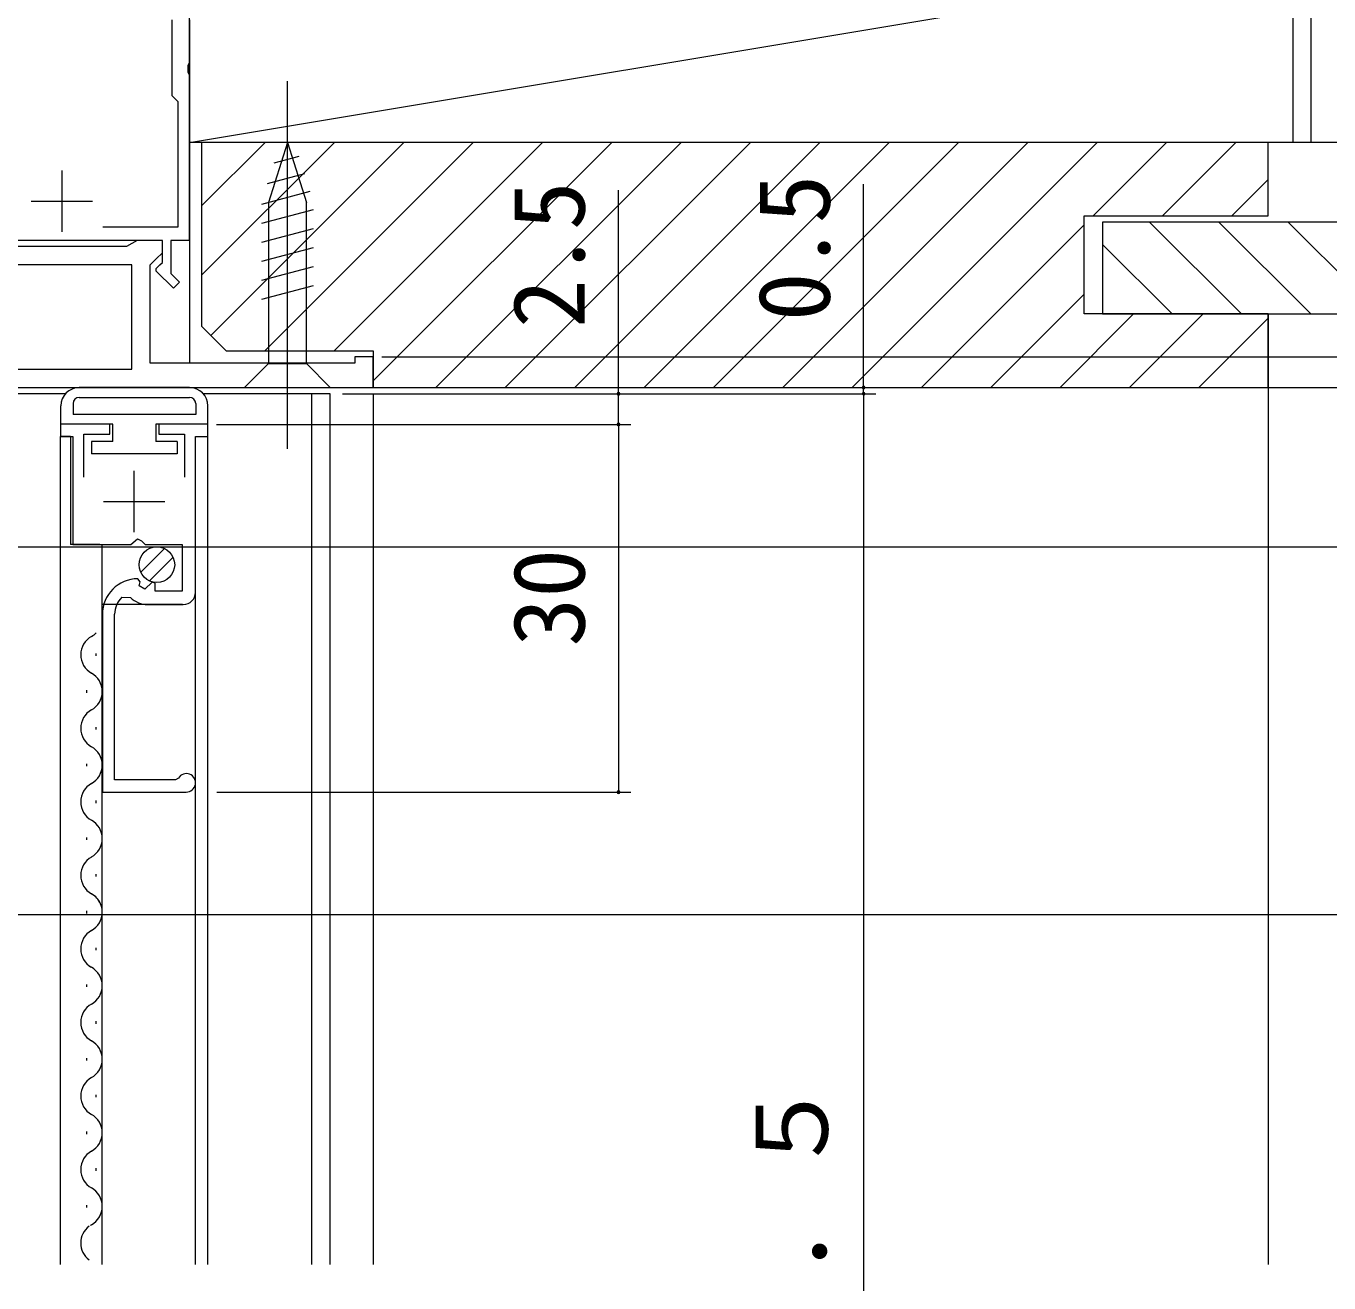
# Model space of a CAD drawing. Units: millimetres, scale not verified. Extents: x -1189 to -189, y -840 to 760.
# Drawn here: x -989.5 to -883.2, y 309.9 to 412.5 of the extents above; entities that cross this region are included whole.
import ezdxf
from ezdxf.enums import TextEntityAlignment as Align

# ---------------------------------------------------------------- set-up
doc = ezdxf.new("R2010")
doc.units = ezdxf.units.MM
doc.header["$LTSCALE"] = 4
doc.linetypes.add('CHAIN2', pattern=[12, 9, -1, 1, -1])
for name, color, linetype, lineweight in [('0-3_YKK_11', 7, 'Continuous', 9), ('0-4_YKK_12', 2, 'Continuous', 9), ('0-5_YSS_K', 3, 'Continuous', 9), ('0-6_YKK_13', 4, 'Continuous', 9), ('0-7_YKK_D', 6, 'Continuous', 9)]:
    doc.layers.add(name, color=color, linetype=linetype, lineweight=lineweight)
doc.styles.add('ＭＳ ゴシック', font='')
doc.styles.get('ＭＳ ゴシック').set_extended_font_data('MS Gothic')

msp = doc.modelspace()

# ---------------------------------------------------------------- linework, layer by layer
at = {"layer": '0-3_YKK_11'}
for p, q in [((-977.579, 406.801), (-977.579, 413.001)), ((-976.179, 413.001), (-976.179, 409.459)), ((-978.379, 395.001), (-1000.079, 395.001)), ((-981.312, 394.501), (-994.206, 394.501)), ((-976.179, 395.001), (-977.679, 395.001)), ((-980.879, 393.001), (-994.379, 393.001)), ((-980.879, 393.001), (-994.379, 393.001)), ((-980.879, 384.501), (-980.879, 393.001)), ((-962.679, 385.001), (-979.379, 385.001)), ((-993.179, 384.501), (-980.879, 384.501)), ((-992.679, 383.001), (-961.179, 383.001)), ((-992.679, 383.001), (-961.179, 383.001)), ((-982.675, 379.998), (-986.674, 379.998)), ((-986.674, 379.998), (-986.674, 378.998)), ((-982.675, 379.198), (-982.675, 379.998)), ((-974.674, 379.998), (-978.675, 379.998)), ((-978.675, 379.998), (-978.675, 379.198)), ((-974.674, 378.998), (-974.674, 379.998)), ((-978.675, 379.198), (-976.575, 379.198)), ((-976.575, 379.198), (-976.575, 375.698)), ((-981.673, 365.884), (-980.98, 365.875)), ((-979.574, 365.298), (-976.674, 365.298)), ((-983.274, 364.498), (-983.274, 349.998)), ((-983.274, 349.998), (-976.424, 349.998))]:
    msp.add_line(p, q, dxfattribs=at)
at = {"layer": '0-3_YKK_11', "color": 2}
for p, q in [((-986.579, 400.701), (-986.579, 395.701)), ((-989.079, 398.201), (-984.079, 398.201)), ((-980.675, 371.198), (-980.675, 376.198)), ((-983.175, 373.698), (-978.175, 373.698))]:
    msp.add_line(p, q, dxfattribs=at)
at = {"layer": '0-3_YKK_11'}
for points in [[(-976.179, 409.459), (-976.299, 409.276), (-976.299, 408.726), (-976.179, 408.542), (-976.179, 395.001)], [(-983.243, 396.101), (-977.079, 396.101), (-977.079, 406.301), (-977.279, 406.501), (-977.579, 406.801)], [(-979.379, 385.001), (-979.379, 393.001), (-978.879, 393.501), (-978.379, 394.001), (-978.379, 395.001), (-980.446, 395.001), (-980.879, 394.751), (-981.312, 394.501)], [(-977.679, 395.001), (-977.679, 392.296), (-976.982, 391.598), (-977.477, 391.103), (-978.879, 392.506), (-978.879, 392.701), (-978.579, 393.001), (-978.379, 393.201), (-978.379, 395.001)], [(-961.179, 383.001), (-961.179, 385.5), (-962.679, 385.5), (-962.679, 385.001)], [(-986.674, 378.998), (-985.675, 378.998), (-985.675, 370.198), (-980.943, 370.198), (-980.403, 370.651), (-980.075, 370.498), (-979.775, 370.198), (-976.775, 370.198), (-976.774, 366.398), (-978.974, 366.398), (-978.974, 367.032), (-979.221, 367.134), (-979.798, 366.557), (-980.267, 366.827), (-980.181, 367.146), (-980.374, 367.398)], [(-984.775, 375.697), (-984.775, 379.198), (-982.675, 379.198)], [(-975.674, 366.298), (-975.675, 378.998), (-974.674, 378.998)], [(-977.063, 351.141), (-977.318, 350.998), (-982.274, 350.998), (-982.274, 364.498)]]:
    msp.add_lwpolyline(points, dxfattribs=at)
for centre, radius, start, end in [((-980.374, 364.498), 2.9, 90.00264, 180.00175), ((-980.374, 364.498), 1.9, 133.13553, 180.00215), ((-979.574, 367.298), 2, 225.34581, 270.00334), ((-976.674, 366.298), 1, 270.00298, 0.00296), ((-976.424, 350.748), 0.75, 270.00151, 148.41336)]:
    msp.add_arc(centre, radius, start, end, dxfattribs=at)
at = {"layer": '0-4_YKK_12'}
for p, q in [((-976.175, 413.001), (-976.175, 384.997)), ((-986.275, 382.498), (-991.775, 382.498)), ((-964.678, 382.498), (-975.039, 382.498)), ((-966.179, 311.448), (-966.178, 382.498)), ((-964.679, 311.448), (-964.678, 382.498)), ((-961.175, 382.498), (-961.175, 311.448)), ((-986.679, 334.782), (-986.678, 378.998)), ((-985.878, 378.998), (-986.678, 378.998)), ((-985.878, 378.998), (-985.878, 370.198)), ((-975.679, 378.998), (-974.676, 378.998)), ((-975.679, 362.997), (-975.679, 378.998)), ((-974.675, 311.448), (-974.674, 378.998)), ((-983.479, 370.198), (-985.878, 370.198)), ((-983.279, 362.997), (-983.279, 370.198)), ((-976.747, 365.298), (-983.279, 365.298)), ((-983.279, 334.782), (-983.279, 362.997)), ((-975.675, 311.448), (-975.675, 362.997)), ((-983.779, 361.099), (-983.779, 361.299)), ((-984.539, 358.099), (-984.539, 358.299)), ((-983.779, 355.099), (-983.779, 355.299)), ((-984.539, 352.099), (-984.539, 352.299)), ((-983.779, 349.099), (-983.779, 349.299)), ((-984.539, 346.099), (-984.539, 346.299)), ((-983.779, 343.099), (-983.779, 343.299)), ((-984.539, 340.099), (-984.539, 340.299)), ((-983.779, 337.099), (-983.779, 337.299)), ((-986.679, 311.448), (-986.679, 335.93)), ((-983.279, 311.448), (-983.279, 335.93)), ((-984.539, 334.099), (-984.539, 334.299)), ((-983.779, 331.099), (-983.779, 331.299)), ((-984.539, 328.099), (-984.539, 328.299)), ((-983.779, 325.099), (-983.779, 325.299)), ((-984.539, 322.099), (-984.539, 322.299)), ((-983.779, 319.099), (-983.779, 319.299)), ((-984.539, 316.099), (-984.539, 316.299))]:
    msp.add_line(p, q, dxfattribs=at)
for centre, start, end in [((-983.32, 361.199), 119.19876, 240.80002), ((-984.997, 364.199), 299.19002, 315.63744), ((-984.997, 358.199), 299.19002, 60.80875), ((-983.321, 355.199), 119.19876, 240.80002), ((-984.997, 352.199), 299.19002, 60.80875), ((-983.321, 349.199), 119.19876, 240.80002), ((-984.997, 346.199), 299.19002, 60.80875), ((-983.321, 343.199), 119.19876, 240.80002), ((-983.321, 343.199), 119.19876, 240.80002), ((-984.997, 340.199), 299.19002, 60.80875), ((-984.997, 340.199), 22.97575, 60.80875), ((-983.321, 337.199), 119.19876, 240.80002), ((-983.321, 337.199), 227.58977, 240.80002), ((-984.997, 334.199), 299.19002, 60.80875), ((-983.321, 331.199), 119.19876, 240.80002), ((-984.997, 328.199), 299.19002, 60.80875), ((-983.321, 325.199), 119.19876, 240.80002), ((-984.997, 322.199), 299.19002, 60.80875), ((-983.321, 319.199), 119.19876, 240.80002), ((-984.997, 316.199), 299.19002, 60.80875), ((-983.321, 313.199), 119.19876, 122.68318), ((-983.321, 313.199), 127.06071, 232.93927)]:
    msp.add_arc(centre, 1.718, start, end, dxfattribs=at)
at = {"layer": '0-5_YSS_K'}
for p, q in [((-886.174, 613.001), (-886.174, 403.001)), ((-884.674, 403.001), (-884.674, 613.001)), ((-976.175, 403.001), (-976.175, 418.001)), ((-976.174, 403.002), (-886.174, 418.001)), ((-886.174, 418.001), (-886.174, 403.001)), ((-886.174, 403.001), (-976.175, 403.001)), ((-975.175, 403.001), (-975.175, 388.001)), ((-975.175, 397.824), (-969.999, 403.001)), ((-888.175, 403.001), (-975.175, 403.001)), ((-975.175, 392.167), (-964.342, 403.001)), ((-974.43, 387.256), (-958.685, 403.001)), ((-970.028, 386.001), (-953.028, 403.001)), ((-964.371, 386.001), (-947.371, 403.001)), ((-961.175, 383.54), (-941.714, 403.001)), ((-956.057, 383.001), (-936.057, 403.001)), ((-950.401, 383.001), (-930.401, 403.001)), ((-944.744, 383.001), (-924.744, 403.001)), ((-939.087, 383.001), (-919.087, 403.001)), ((-933.43, 383.001), (-913.43, 403.001)), ((-927.773, 383.001), (-907.773, 403.001)), ((-922.116, 383.001), (-902.116, 403.001)), ((-902.46, 397.001), (-896.46, 403.001)), ((-896.803, 397.001), (-890.803, 403.001)), ((-888.175, 397.001), (-888.175, 403.001)), ((-873.674, 403.001), (-886.174, 403.001)), ((-891.146, 397.001), (-888.175, 399.971)), ((-903.175, 389.001), (-903.175, 397.001)), ((-903.175, 397.001), (-888.175, 397.001)), ((-901.675, 396.501), (-901.675, 389.001)), ((-873.675, 396.501), (-901.675, 396.501)), ((-897.862, 396.501), (-890.362, 389.001)), ((-892.205, 396.501), (-884.705, 389.001)), ((-886.548, 396.501), (-879.048, 389.001)), ((-916.46, 383.001), (-903.175, 396.285)), ((-901.675, 394.658), (-896.018, 389.001)), ((-910.803, 383.001), (-903.175, 390.628)), ((-905.146, 383.001), (-899.146, 389.001)), ((-888.175, 389.001), (-903.175, 389.001)), ((-901.675, 389.001), (-864.675, 389.001)), ((-899.489, 383.001), (-893.489, 389.001)), ((-888.175, 383.001), (-888.175, 389.001)), ((-888.175, 389), (-888.175, 311.448)), ((-975.175, 388.001), (-973.175, 386.001)), ((-893.832, 383.001), (-888.175, 388.658)), ((-973.175, 386.001), (-961.175, 386.001)), ((-961.175, 386.001), (-961.175, 383.001)), ((-961.175, 383.001), (-888.175, 383.001))]:
    msp.add_line(p, q, dxfattribs=at)
at = {"layer": '0-6_YKK_13', "linetype": 'CHAIN2'}
msp.add_line((-968.179, 378.001), (-968.179, 408.001), dxfattribs=at)
at = {"layer": '0-6_YKK_13'}
for p, q in [((-968.179, 403.001), (-969.729, 398.085)), ((-968.179, 403.001), (-966.629, 398.085)), ((-967.241, 401.854), (-969.291, 401.304)), ((-966.789, 400.422), (-969.825, 399.608)), ((-966.338, 398.99), (-970.279, 397.934)), ((-966.079, 397.506), (-970.279, 396.381)), ((-969.729, 398.085), (-969.729, 384.951)), ((-966.629, 384.951), (-966.629, 398.085)), ((-966.079, 395.953), (-970.279, 394.828)), ((-966.079, 394.4), (-970.279, 393.275)), ((-966.079, 392.847), (-970.279, 391.722)), ((-966.079, 391.294), (-970.279, 390.169)), ((-971.679, 383.001), (-969.729, 384.951)), ((-969.729, 384.951), (-966.629, 384.951)), ((-964.679, 383.001), (-966.629, 384.951)), ((-976.157, 382.998), (-985.157, 382.998)), ((-971.679, 383.001), (-964.679, 383.001)), ((-985.657, 381.698), (-985.657, 380.798)), ((-985.157, 382.198), (-976.157, 382.198)), ((-975.657, 381.698), (-975.657, 380.798)), ((-986.657, 379.998), (-986.657, 381.498)), ((-975.657, 380.798), (-985.657, 380.798)), ((-974.657, 379.998), (-974.657, 381.498)), ((-984.408, 379.998), (-986.657, 379.998)), ((-982.408, 379.998), (-984.408, 379.998)), ((-982.408, 378.598), (-982.408, 379.998)), ((-974.657, 379.998), (-978.908, 379.998)), ((-978.908, 379.998), (-978.908, 378.598)), ((-982.408, 378.598), (-984.158, 378.598)), ((-984.158, 378.598), (-984.158, 377.598)), ((-977.158, 378.598), (-978.908, 378.598)), ((-977.158, 378.598), (-977.158, 377.598)), ((-977.158, 377.598), (-984.158, 377.598)), ((-980.14, 367.939), (-978.216, 369.864)), ((-979.433, 367.232), (-977.508, 369.156))]:
    msp.add_line(p, q, dxfattribs=at)
msp.add_circle((-978.824, 368.548), 1.45, dxfattribs=at)
for centre, radius, start, end in [((-985.157, 381.498), 1.5, 90, 180), ((-976.157, 381.498), 1.5, 0, 90), ((-985.157, 381.698), 0.5, 90, 180), ((-976.157, 381.698), 0.5, 0, 90)]:
    msp.add_arc(centre, radius, start, end, dxfattribs=at)
at = {"layer": '0-7_YKK_D'}
for p, q in [((-941.174, 382.494), (-941.174, 399.094)), ((-921.174, 382.998), (-921.174, 399.598)), ((-960.474, 385.497), (-838.674, 385.497)), ((-961.174, 382.998), (-838.674, 382.998)), ((-961.174, 382.998), (-818.67, 382.993)), ((-960.674, 382.998), (-838.674, 382.998)), ((-957.241, 382.998), (-818.674, 382.998)), ((-955.234, 382.998), (-920.174, 382.998)), ((-921.174, 382.494), (-921.174, 382.998)), ((-963.674, 382.494), (-940.174, 382.494)), ((-963.674, 382.494), (-920.174, 382.494)), ((-962.174, 382.494), (-920.174, 382.494)), ((-941.174, 379.994), (-941.174, 382.494)), ((-921.174, 382.494), (-921.174, 380.794)), ((-921.174, 382.494), (-921.174, 152.997)), ((-973.974, 379.994), (-940.174, 379.994)), ((-972.474, 379.994), (-940.174, 379.994)), ((-941.174, 379.994), (-941.174, 349.994)), ((-1004.656, 369.997), (-838.674, 369.997)), ((-992.174, 369.997), (-838.674, 369.997)), ((-973.924, 349.994), (-940.174, 349.994)), ((-1004.656, 339.998), (-838.674, 339.998))]:
    msp.add_line(p, q, dxfattribs=at)
for centre, start, end in [((-921.174, 382.998), 90, 270), ((-921.174, 382.998), 270, 90), ((-941.174, 382.494), 90, 270), ((-941.174, 382.494), 270, 90), ((-921.174, 382.494), 90, 270), ((-921.174, 382.494), 90, 270), ((-921.174, 382.494), 270, 90), ((-921.174, 382.494), 270, 90), ((-941.174, 379.994), 90, 270), ((-941.174, 379.994), 90, 270), ((-941.174, 379.994), 270, 90), ((-941.174, 379.994), 270, 90), ((-941.174, 349.994), 90, 270), ((-941.174, 349.994), 270, 90)]:
    msp.add_arc(centre, 0.106, start, end, dxfattribs=at)

# ---------------------------------------------------------------- texts
at = {"layer": '0-7_YKK_D', "color": 4, "style": 'ＭＳ ゴシック'}
for s, p in [('0.5', (-922.174, 388.405)), ('2.5', (-942.174, 387.852)), ('30', (-942.174, 361.863)), ('網戸出来高＝Ｈ－７０．５', (-922.342, 230.624))]:
    msp.add_text(s, height=5.865, rotation=90, dxfattribs=at).set_placement(p, align=Align.BOTTOM_LEFT)

doc.saveas('drawing.dxf')
